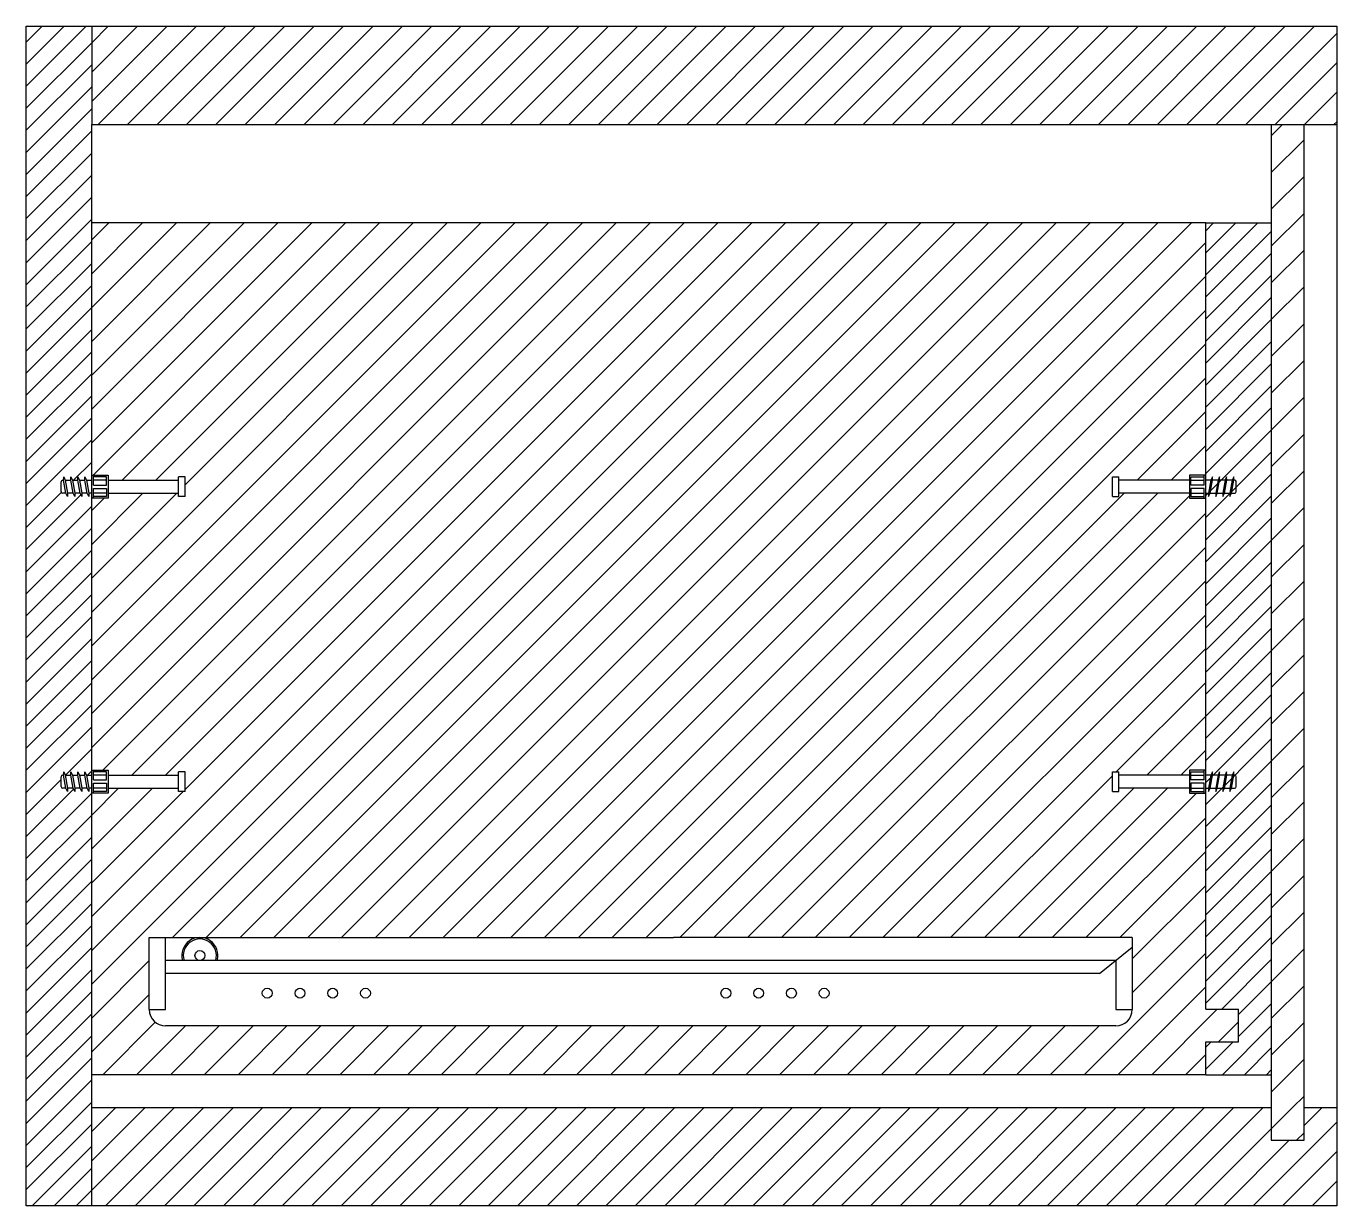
# Model space of a CAD drawing. Header units: millimetres. Extents: x 162 to 1697, y -125 to 545.
# Drawn here: x 394.35 to 434.35, y 15.74 to 51.74 of the extents above; entities that cross this region are included whole.
import ezdxf

# ---------------------------------------------------------------- set-up
doc = ezdxf.new("R2010")
doc.units = ezdxf.units.MM
doc.layers.get('0').update_dxf_attribs({"color": 255})
doc.layers.add('A-FURN', color=8, linetype='Continuous', lineweight=18)
doc.layers.add('VITI', color=2, linetype='Continuous')
doc.layers.add('VITI 2', color=4, linetype='Continuous')
pattern_1 = [(45, (-34.8772, -0.124), (-0.561266, 0.561266), [])]

msp = doc.modelspace()

# ---------------------------------------------------------------- hatches: boundary and pattern name
at = {"transparency": 33554687}
h = msp.add_hatch(dxfattribs=at)
h.set_pattern_fill('ANSI31', color=8, scale=0.15)
h.set_pattern_definition([(45, (-34.87717, -0.124), (-0.3367596, 0.3367596), [])])
h.paths.add_polyline_path([(432.346, 45.738), (430.346, 45.738), (430.346, 21.738), (431.346, 21.738), (431.346, 20.738), (430.346, 20.738), (430.346, 19.738), (432.346, 19.738)])
h.paths.add_polyline_path([(396.346, 37.483), (396.259, 37.483), (396.257, 37.383), (396.209, 37.483), (396.043, 37.483), (396.041, 37.383), (395.992, 37.483), (395.826, 37.483), (395.825, 37.383), (395.776, 37.483), (395.61, 37.483), (395.609, 37.383), (395.56, 37.483), (395.462, 37.483, -0.414214), (395.412, 37.533), (395.412, 37.833, -0.414214), (395.462, 37.883), (395.489, 37.883), (395.491, 37.983), (395.539, 37.883), (395.705, 37.883), (395.708, 37.983), (395.755, 37.883), (395.921, 37.883), (395.924, 37.983), (395.971, 37.883), (396.137, 37.883), (396.14, 37.983), (396.187, 37.883), (396.346, 37.883), (396.346, 51.738), (394.346, 51.738), (394.346, 15.738), (396.346, 15.738), (396.346, 18.738), (396.346, 28.483), (396.259, 28.483), (396.257, 28.383), (396.209, 28.483), (396.043, 28.483), (396.041, 28.383), (395.992, 28.483), (395.826, 28.483), (395.825, 28.383), (395.776, 28.483), (395.61, 28.483), (395.609, 28.383), (395.56, 28.483), (395.462, 28.483, -0.414214), (395.412, 28.533), (395.412, 28.833, -0.414214), (395.462, 28.883), (395.489, 28.883), (395.491, 28.983), (395.539, 28.883), (395.705, 28.883), (395.708, 28.983), (395.755, 28.883), (395.921, 28.883), (395.924, 28.983), (395.971, 28.883), (396.137, 28.883), (396.14, 28.983), (396.187, 28.883), (396.346, 28.883)])
h = msp.add_hatch(dxfattribs=at)
h.set_pattern_fill('ANSI31', color=8, scale=0.2)
h.set_pattern_definition([(45, (-34.8772, -0.124), (-0.4490128, 0.4490128), [])])
h.paths.add_polyline_path([(434.346, 18.738), (433.346, 18.738), (433.346, 17.738), (432.346, 17.738), (432.346, 18.738), (412.983, 18.738), (396.346, 18.738), (396.346, 15.738), (412.983, 15.738), (434.346, 15.738)])
h.paths.add_polyline_path([(434.346, 51.738), (412.983, 51.738), (396.346, 51.738), (396.346, 48.738), (412.983, 48.738), (434.346, 48.738)])
h = msp.add_hatch(dxfattribs=at)
h.set_pattern_fill('ANSI31', color=8, scale=0.25)
h.set_pattern_definition(pattern_1)
h.paths.add_polyline_path([(433.346, 48.738), (432.346, 48.738), (432.346, 18.738), (433.346, 18.738)])
h = msp.add_hatch(dxfattribs=at)
h.set_pattern_fill('ANSI31', color=8, scale=0.23)
h.paths.add_polyline_path([(430.346, 37.333), (429.846, 37.333), (429.846, 37.483), (427.696, 37.483), (427.696, 37.383), (427.496, 37.383), (427.496, 37.983), (427.696, 37.983), (427.696, 37.883), (429.846, 37.883), (429.846, 38.033), (430.346, 38.033), (430.346, 45.738), (396.346, 45.738), (396.346, 38.033), (396.846, 38.033), (396.846, 37.883), (398.996, 37.883), (398.996, 37.983), (399.196, 37.983), (399.196, 37.383), (398.996, 37.383), (398.996, 37.483), (396.846, 37.483), (396.846, 37.333), (396.346, 37.333), (396.346, 29.033), (396.846, 29.033), (396.846, 28.883), (398.996, 28.883), (398.996, 28.983), (399.196, 28.983), (399.196, 28.383), (398.996, 28.383), (398.996, 28.483), (396.846, 28.483), (396.846, 28.333), (396.346, 28.333), (396.346, 23.227), (398.102, 23.227), (398.102, 23.927), (411.527, 23.927), (414.102, 23.927), (428.102, 23.927), (428.102, 23.227), (430.346, 23.227), (430.346, 28.333), (429.846, 28.333), (429.846, 28.483), (427.696, 28.483), (427.696, 28.383), (427.496, 28.383), (427.496, 28.983), (427.696, 28.983), (427.696, 28.883), (429.846, 28.883), (429.846, 29.033), (430.346, 29.033)])
h = msp.add_hatch(dxfattribs=at)
h.set_pattern_fill('ANSI31', color=8, scale=0.23)
h.paths.add_polyline_path([(430.346, 20.738), (431.346, 20.738), (431.346, 21.738), (430.346, 21.738), (430.346, 23.227), (428.102, 23.227), (428.102, 21.727, -0.414214), (427.602, 21.227), (414.102, 21.227), (411.527, 21.227), (398.602, 21.227, -0.414214), (398.102, 21.727), (398.102, 23.227), (396.346, 23.227), (396.346, 19.738), (430.346, 19.738)])
at = {"layer": 'A-FURN', "transparency": 33554687}
h = msp.add_hatch(dxfattribs=at)
h.set_pattern_fill('ANSI31', color=8, scale=0.25)
h.set_pattern_definition(pattern_1)
h.paths.add_polyline_path([(433.346, 18.738), (432.346, 18.738), (432.346, 17.738), (433.346, 17.738)])

# ---------------------------------------------------------------- linework, layer by layer
for p, q in [((394.346, 15.738), (394.346, 51.738)), ((394.346, 51.738), (396.346, 51.738)), ((396.346, 51.738), (412.983, 51.738)), ((396.346, 51.738), (396.346, 48.738)), ((412.983, 51.738), (434.346, 51.738)), ((434.346, 51.738), (434.346, 48.738)), ((396.346, 48.738), (412.983, 48.738)), ((396.346, 15.738), (396.346, 48.738)), ((412.983, 48.738), (434.346, 48.738)), ((432.346, 48.738), (432.346, 18.738)), ((433.346, 18.738), (433.346, 48.738)), ((430.346, 45.738), (396.346, 45.738)), ((430.346, 21.738), (430.346, 45.738)), ((430.346, 45.738), (432.346, 45.738)), ((430.346, 21.738), (431.346, 21.738)), ((431.346, 20.738), (431.346, 21.738)), ((430.346, 19.738), (430.346, 20.738)), ((430.346, 20.738), (431.346, 20.738)), ((430.346, 19.738), (396.346, 19.738)), ((430.346, 19.738), (432.346, 19.738)), ((396.346, 18.738), (412.983, 18.738)), ((412.983, 18.738), (432.346, 18.738)), ((432.346, 18.738), (432.346, 17.738)), ((433.346, 17.738), (433.346, 18.738)), ((433.346, 18.738), (434.346, 18.738)), ((434.346, 18.738), (434.346, 15.738)), ((432.346, 17.738), (433.346, 17.738)), ((396.346, 15.738), (394.346, 15.738)), ((412.983, 15.738), (396.346, 15.738)), ((434.346, 15.738), (412.983, 15.738))]:
    msp.add_line(p, q)
at = {"layer": 'VITI'}
for p, q in [((396.346, 37.333), (396.346, 38.033)), ((396.346, 38.033), (396.846, 38.033)), ((396.396, 37.733), (396.396, 38.033)), ((396.846, 38.033), (396.846, 37.333)), ((430.346, 38.033), (429.846, 38.033)), ((429.846, 38.033), (429.846, 37.333)), ((430.296, 37.733), (430.296, 38.033)), ((430.346, 37.333), (430.346, 38.033)), ((395.412, 37.533), (395.412, 37.833)), ((395.462, 37.883), (395.489, 37.883)), ((395.539, 37.883), (395.705, 37.883)), ((395.755, 37.883), (395.921, 37.883)), ((395.971, 37.883), (396.137, 37.883)), ((396.187, 37.883), (396.346, 37.883)), ((396.796, 37.983), (396.396, 37.983)), ((396.796, 37.883), (396.396, 37.883)), ((396.396, 37.733), (396.796, 37.733)), ((396.396, 37.333), (396.396, 37.633)), ((396.396, 37.633), (396.796, 37.633)), ((396.796, 37.733), (396.796, 37.983)), ((396.796, 37.633), (396.796, 37.383)), ((396.846, 37.883), (398.996, 37.883)), ((398.996, 37.383), (398.996, 37.983)), ((399.196, 37.983), (398.996, 37.983)), ((399.196, 37.383), (399.196, 37.983)), ((427.496, 37.383), (427.496, 37.983)), ((427.496, 37.983), (427.696, 37.983)), ((427.696, 37.383), (427.696, 37.983)), ((429.846, 37.883), (427.696, 37.883)), ((429.896, 37.733), (429.896, 37.983)), ((429.896, 37.983), (430.296, 37.983)), ((429.896, 37.883), (430.296, 37.883)), ((430.296, 37.733), (429.896, 37.733)), ((430.296, 37.633), (429.896, 37.633)), ((429.896, 37.633), (429.896, 37.383)), ((430.296, 37.333), (430.296, 37.633)), ((430.505, 37.883), (430.346, 37.883)), ((430.721, 37.883), (430.555, 37.883)), ((430.937, 37.883), (430.771, 37.883)), ((431.153, 37.883), (430.987, 37.883)), ((431.23, 37.883), (431.204, 37.883)), ((431.28, 37.533), (431.28, 37.833)), ((395.56, 37.483), (395.462, 37.483)), ((395.776, 37.483), (395.61, 37.483)), ((395.992, 37.483), (395.826, 37.483)), ((396.209, 37.483), (396.043, 37.483)), ((396.346, 37.483), (396.259, 37.483)), ((396.846, 37.333), (396.346, 37.333)), ((396.796, 37.483), (396.396, 37.483)), ((396.796, 37.383), (396.396, 37.383)), ((396.846, 37.483), (398.996, 37.483)), ((399.196, 37.383), (398.996, 37.383)), ((427.496, 37.383), (427.696, 37.383)), ((429.846, 37.483), (427.696, 37.483)), ((429.846, 37.333), (430.346, 37.333)), ((429.896, 37.483), (430.296, 37.483)), ((429.896, 37.383), (430.296, 37.383)), ((430.346, 37.483), (430.433, 37.483)), ((430.483, 37.483), (430.65, 37.483)), ((430.7, 37.483), (430.866, 37.483)), ((430.916, 37.483), (431.082, 37.483)), ((431.132, 37.483), (431.23, 37.483)), ((395.412, 28.533), (395.412, 28.833)), ((395.462, 28.883), (395.489, 28.883)), ((395.539, 28.883), (395.705, 28.883)), ((395.755, 28.883), (395.921, 28.883)), ((395.971, 28.883), (396.137, 28.883)), ((396.187, 28.883), (396.346, 28.883)), ((396.346, 28.333), (396.346, 29.033)), ((396.346, 29.033), (396.846, 29.033)), ((396.396, 28.733), (396.396, 29.033)), ((396.796, 28.983), (396.396, 28.983)), ((396.796, 28.883), (396.396, 28.883)), ((396.796, 28.733), (396.796, 28.983)), ((396.846, 29.033), (396.846, 28.333)), ((396.846, 28.883), (398.996, 28.883)), ((398.996, 28.383), (398.996, 28.983)), ((399.196, 28.983), (398.996, 28.983)), ((399.196, 28.383), (399.196, 28.983)), ((427.496, 28.383), (427.496, 28.983)), ((427.496, 28.983), (427.696, 28.983)), ((427.696, 28.383), (427.696, 28.983)), ((429.846, 28.883), (427.696, 28.883)), ((430.346, 29.033), (429.846, 29.033)), ((429.846, 29.033), (429.846, 28.333)), ((429.896, 28.733), (429.896, 28.983)), ((429.896, 28.983), (430.296, 28.983)), ((429.896, 28.883), (430.296, 28.883)), ((430.296, 28.733), (430.296, 29.033)), ((430.346, 28.333), (430.346, 29.033)), ((430.505, 28.883), (430.346, 28.883)), ((430.721, 28.883), (430.555, 28.883)), ((430.937, 28.883), (430.771, 28.883)), ((431.153, 28.883), (430.987, 28.883)), ((431.23, 28.883), (431.204, 28.883)), ((431.28, 28.533), (431.28, 28.833)), ((395.56, 28.483), (395.462, 28.483)), ((395.776, 28.483), (395.61, 28.483)), ((395.992, 28.483), (395.826, 28.483)), ((396.209, 28.483), (396.043, 28.483)), ((396.346, 28.483), (396.259, 28.483)), ((396.396, 28.733), (396.796, 28.733)), ((396.396, 28.333), (396.396, 28.633)), ((396.396, 28.633), (396.796, 28.633)), ((396.796, 28.483), (396.396, 28.483)), ((396.796, 28.633), (396.796, 28.383)), ((396.846, 28.483), (398.996, 28.483)), ((429.846, 28.483), (427.696, 28.483)), ((430.296, 28.733), (429.896, 28.733)), ((430.296, 28.633), (429.896, 28.633)), ((429.896, 28.633), (429.896, 28.383)), ((429.896, 28.483), (430.296, 28.483)), ((430.296, 28.333), (430.296, 28.633)), ((430.346, 28.483), (430.433, 28.483)), ((430.483, 28.483), (430.65, 28.483)), ((430.7, 28.483), (430.866, 28.483)), ((430.916, 28.483), (431.082, 28.483)), ((431.132, 28.483), (431.23, 28.483)), ((396.846, 28.333), (396.346, 28.333)), ((396.796, 28.383), (396.396, 28.383)), ((399.196, 28.383), (398.996, 28.383)), ((427.496, 28.383), (427.696, 28.383)), ((429.846, 28.333), (430.346, 28.333)), ((429.896, 28.383), (430.296, 28.383))]:
    msp.add_line(p, q, dxfattribs=at)
for points in [[(395.61, 37.483), (395.609, 37.383), (395.56, 37.483), (395.489, 37.883), (395.491, 37.983), (395.539, 37.883), (395.61, 37.483)], [(395.826, 37.483), (395.825, 37.383), (395.776, 37.483), (395.705, 37.883), (395.708, 37.983), (395.755, 37.883), (395.826, 37.483)], [(396.043, 37.483), (396.041, 37.383), (395.992, 37.483), (395.921, 37.883), (395.924, 37.983), (395.971, 37.883), (396.043, 37.483)], [(396.259, 37.483), (396.257, 37.383), (396.209, 37.483), (396.137, 37.883), (396.14, 37.983), (396.187, 37.883), (396.259, 37.483)], [(430.433, 37.483), (430.435, 37.383), (430.483, 37.483), (430.555, 37.883), (430.552, 37.983), (430.505, 37.883), (430.433, 37.483)], [(430.65, 37.483), (430.651, 37.383), (430.7, 37.483), (430.771, 37.883), (430.768, 37.983), (430.721, 37.883), (430.65, 37.483)], [(430.866, 37.483), (430.867, 37.383), (430.916, 37.483), (430.987, 37.883), (430.985, 37.983), (430.937, 37.883), (430.866, 37.483)], [(431.082, 37.483), (431.084, 37.383), (431.132, 37.483), (431.204, 37.883), (431.201, 37.983), (431.153, 37.883), (431.082, 37.483)], [(395.61, 28.483), (395.609, 28.383), (395.56, 28.483), (395.489, 28.883), (395.491, 28.983), (395.539, 28.883), (395.61, 28.483)], [(395.826, 28.483), (395.825, 28.383), (395.776, 28.483), (395.705, 28.883), (395.708, 28.983), (395.755, 28.883), (395.826, 28.483)], [(396.043, 28.483), (396.041, 28.383), (395.992, 28.483), (395.921, 28.883), (395.924, 28.983), (395.971, 28.883), (396.043, 28.483)], [(396.259, 28.483), (396.257, 28.383), (396.209, 28.483), (396.137, 28.883), (396.14, 28.983), (396.187, 28.883), (396.259, 28.483)], [(430.433, 28.483), (430.435, 28.383), (430.483, 28.483), (430.555, 28.883), (430.552, 28.983), (430.505, 28.883), (430.433, 28.483)], [(430.65, 28.483), (430.651, 28.383), (430.7, 28.483), (430.771, 28.883), (430.768, 28.983), (430.721, 28.883), (430.65, 28.483)], [(430.866, 28.483), (430.867, 28.383), (430.916, 28.483), (430.987, 28.883), (430.985, 28.983), (430.937, 28.883), (430.866, 28.483)], [(431.082, 28.483), (431.084, 28.383), (431.132, 28.483), (431.204, 28.883), (431.201, 28.983), (431.153, 28.883), (431.082, 28.483)]]:
    msp.add_lwpolyline(points, dxfattribs=at)
for centre, start, end in [((395.462, 37.833), 90, 180), ((431.23, 37.833), 360, 90), ((395.462, 37.533), 180, 270), ((431.23, 37.533), 270, 0), ((395.462, 28.833), 90, 180), ((431.23, 28.833), 360, 90), ((395.462, 28.533), 180, 270), ((431.23, 28.533), 270, 0)]:
    msp.add_arc(centre, 0.05, start, end, dxfattribs=at)
at = {"layer": 'VITI 2'}
for p, q in [((434.346, 48.738), (434.346, 18.738)), ((398.102, 23.927), (411.527, 23.927)), ((398.102, 21.727), (398.102, 23.927)), ((398.602, 21.727), (398.602, 23.927)), ((411.527, 23.927), (414.102, 23.927)), ((428.102, 23.927), (414.102, 23.927)), ((427.102, 22.827), (428.102, 23.627)), ((428.102, 23.927), (428.102, 21.727)), ((411.527, 23.227), (398.602, 23.227)), ((414.102, 23.227), (411.527, 23.227)), ((427.602, 23.227), (414.102, 23.227)), ((427.602, 23.227), (427.602, 21.727)), ((411.527, 22.827), (398.602, 22.827)), ((414.102, 22.827), (411.527, 22.827)), ((427.102, 22.827), (414.102, 22.827)), ((398.102, 21.727), (398.602, 21.727)), ((427.602, 21.727), (428.102, 21.727)), ((411.527, 21.227), (398.602, 21.227)), ((414.102, 21.227), (411.527, 21.227)), ((427.602, 21.227), (414.102, 21.227))]:
    msp.add_line(p, q, dxfattribs=at)
for centre in [(399.647, 23.377), (401.701, 22.227), (402.701, 22.227), (403.701, 22.227), (404.701, 22.227), (415.701, 22.227), (416.701, 22.227), (417.701, 22.227), (418.701, 22.227)]:
    msp.add_circle(centre, 0.15, dxfattribs=at)
for centre, radius, start, end in [((399.647, 23.377), 0.55, 344.1734, 195.8266), ((399.647, 23.377), 0.506, 342.7548, 197.2452), ((398.602, 21.727), 0.5, 180, 270), ((427.602, 21.727), 0.5, 270, 0)]:
    msp.add_arc(centre, radius, start, end, dxfattribs=at)

doc.saveas('drawing.dxf')
